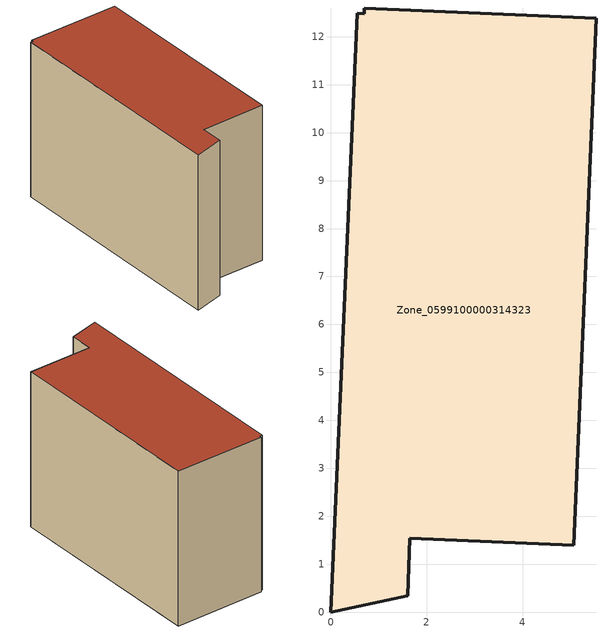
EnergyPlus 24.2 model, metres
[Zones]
Zone_0599100000314323
 floor ground (C_G): 1.65,1.54 1.6,0.34 0,0 0.55,12.49 0.69,12.48 0.69,12.6 5.53,12.39 5.07,1.39 z1.22
 wall outside (C_F): 0.55,12.49 0,0 1.6,0.34 1.65,1.54 5.07,1.39 5.53,12.39 0.69,12.6 0.69,12.48 0.55,12.49 z1.22:9.6
 roof outside (C_R): 5.53,12.39 0.69,12.6 0.69,12.48 0.55,12.49 0,0 1.6,0.34 1.65,1.54 5.07,1.39 z9.6
[BUILDING]
Pand.0599100000314323: North Axis=0; Terrain=City; Loads Convergence Tolerance Value=0.04; Temperature Convergence Tolerance Value=0.4; Solar Distribution=FullExterior; Maximum Number of Warmup Days=25; Minimum Number of Warmup Days=1
[Site:Location]
Rotterdam.The.Hague.AP_ZH_NLD Design_Conditions: Latitude=51.96; Longitude=4.45; Time Zone=1; Elevation=-4.5
[SITE:GROUNDTEMPERATURE:BUILDINGSURFACE]
18, 18, 18, 18, 18, 18, 18, 18, 18, 18, 18, 18
[MATERIAL] Thermal Absorptance=0.9; Solar Absorptance=0.7; Visible Absorptance=0.7
Name | Roughness | Thickness | Conductivity | Density | Specific Heat
G.TI.1975-1991 | MediumSmooth | 0.15 | 0.288461 | 540 | 1210
F.TI.1975-1991 | Rough | 0.3 | 0.230769 | 1920 | 840
R.TI.1975-1991 | MediumRough | 0.2 | 0.153846 | 1500 | 1000
[CONSTRUCTION]
C_G: G.TI.1975-1991
C_F: F.TI.1975-1991
C_R: R.TI.1975-1991
[ZONE]
Zone_0599100000314323: Type=1; Multiplier=1; Ceiling Height=Autocalculate; Volume=Autocalculate; Floor Area=autocalculate; Part of Total Floor Area=Yes
[ZONEINFILTRATION:DESIGNFLOWRATE]
Infil_Zone_0599100000314323: Zone or ZoneList or Space or SpaceList=Zone_0599100000314323; Schedule=AlwaysOn; Design Flow Rate Calculation Method=Flow/Area; Flow Rate per Floor Area=0.003; Constant Term Coefficient=1; Temperature Term Coefficient=0; Velocity Term Coefficient=0; Velocity Squared Term Coefficient=0
[HVACTEMPLATE:ZONE:IDEALLOADSAIRSYSTEM]
Zone_0599100000314323: Maximum Heating Supply Air Temperature=50; Minimum Cooling Supply Air Temperature=13; Maximum Heating Supply Air Humidity Ratio=0.0156; Minimum Cooling Supply Air Humidity Ratio=0.0077; Heating Limit=NoLimit; Cooling Limit=NoLimit; Dehumidification Control Type=ConstantSensibleHeatRatio; Cooling Sensible Heat Ratio=0.7; Dehumidification Setpoint=60; Humidification Control Type=None; Humidification Setpoint=30; Outdoor Air Method=None; Outdoor Air Flow Rate per Person=0.00944; Outdoor Air Flow Rate per Zone Floor Area=0; Outdoor Air Flow Rate per Zone=0; Demand Controlled Ventilation Type=None; Outdoor Air Economizer Type=NoEconomizer; Heat Recovery Type=None; Sensible Heat Recovery Effectiveness=0.7; Latent Heat Recovery Effectiveness=0.65
[ZONECONTROL:THERMOSTAT]
ThermostatControl_Zone_0599100000314323: Zone or ZoneList=Zone_0599100000314323; Control Type Schedule=DualSetpointControlType; Control 1=Thermostat_Zone_0599100000314323; Temperature Difference Between Cutout And Setpoint=0
[THERMOSTATSETPOINT:DUALSETPOINT]
Thermostat_Zone_0599100000314323: Heating Setpoint Temperature Schedule=HeatingSetpoint_Zone_0599100000314323; Cooling Setpoint Temperature Schedule=CoolingSetpoint_Zone_0599100000314323
[SCHEDULE:COMPACT]
HeatingSetpoint_Zone_0599100000314323: Through: 12/31, For: AllDays, Until: 24:00, 21
CoolingSetpoint_Zone_0599100000314323: Through: 12/31, For: AllDays, Until: 24:00, 24
DualSetpointControlType: Through: 12/31, For: AllDays, Until: 24:00, 4
AlwaysOn: Through: 12/31, For: AllDays, Until: 24:00, 1
